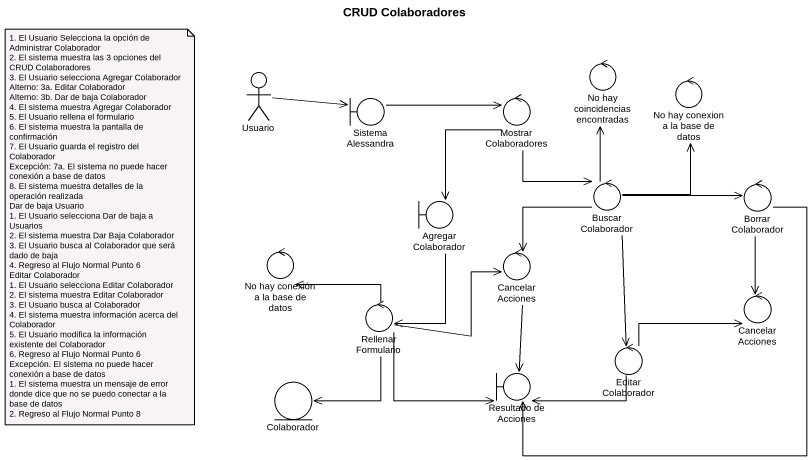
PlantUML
@startuml
title CRUD Colaboradores
actor Usuario
control "No hay coincidencias encontradas" as No_hay_coincidencias #FFFFFF
boundary "Sistema Alessandra" as Sistema_Alessandra
control "Mostrar Colaboradores" as Mostrar_Colaboradores
control "No hay conexion a la base de datos" as No_hay_conexion_a_la_base #FFFFFF
control "Buscar Colaborador" as Buscar_Colaborador
control "Borrar Colaborador" as Borrar_Colaborador
boundary "Agregar Colaborador" as Agregar_Colaborador
control "No hay conexión a la base de datos" as No_hay_conexión_a_la_base #FFFFFF
control "Cancelar Acciones" as Cancelar_Acciones #FFFFFF
control "Rellenar Formulario" as Rellenar_Formulario
control "Cancelar Acciones" as Cancelar_Acciones_2 #FFFFFF
control "Editar Colaborador" as Editar_Colaborador
entity Colaborador
boundary "Resultado de Acciones" as Resultado_de_Acciones
Usuario -right-> Sistema_Alessandra
Sistema_Alessandra -right-> Mostrar_Colaboradores
Mostrar_Colaboradores --> Buscar_Colaborador
Mostrar_Colaboradores --> Agregar_Colaborador
Buscar_Colaborador -up-> No_hay_coincidencias
Buscar_Colaborador -up-> No_hay_conexion_a_la_base
Buscar_Colaborador -right-> Borrar_Colaborador
Buscar_Colaborador --> Cancelar_Acciones
Buscar_Colaborador --> Editar_Colaborador
Borrar_Colaborador --> Cancelar_Acciones_2
Borrar_Colaborador --> Resultado_de_Acciones
Agregar_Colaborador --> Rellenar_Formulario
Cancelar_Acciones --> Resultado_de_Acciones
Rellenar_Formulario -left-> No_hay_conexión_a_la_base
Rellenar_Formulario -right-> Cancelar_Acciones
Rellenar_Formulario --> Colaborador
Rellenar_Formulario -right-> Resultado_de_Acciones
Editar_Colaborador -right-> Cancelar_Acciones_2
Editar_Colaborador -left-> Resultado_de_Acciones
note as N1
  1. El Usuario Selecciona la opción de Administrar Colaborador
  2. El sistema muestra las 3 opciones del CRUD Colaboradores
  3. El Usuario selecciona Agregar Colaborador
  Alterno: 3a. Editar Colaborador
  Alterno: 3b. Dar de baja Colaborador
  4. El sistema muestra Agregar Colaborador
  5. El Usuario rellena el formulario
  6. El sistema muestra la pantalla de confirmación
  7. El Usuario guarda el registro del Colaborador
  Excepción: 7a. El sistema no puede hacer conexión a base de datos
  8. El sistema muestra detalles de la operación realizada
  Dar de baja Usuario
  1. El Usuario selecciona Dar de baja a Usuarios
  2. El sistema muestra Dar Baja Colaborador
  3. El Usuario busca al Colaborador que será dado de baja
  4. Regreso al Flujo Normal Punto 6
  Editar Colaborador
  1. El Usuario selecciona Editar Colaborador
  2. El sistema muestra Editar Colaborador
  3. El Usuario busca al Colaborador
  4. El sistema muestra información acerca del Colaborador
  5. El Usuario modifica la información existente del Colaborador
  6. Regreso al Flujo Normal Punto 6
  Excepción. El sistema no puede hacer conexión a base de datos
  1. El sistema muestra un mensaje de error donde dice que no se puedo conectar a la base de datos
  2. Regreso al Flujo Normal Punto 8
end note
@enduml
